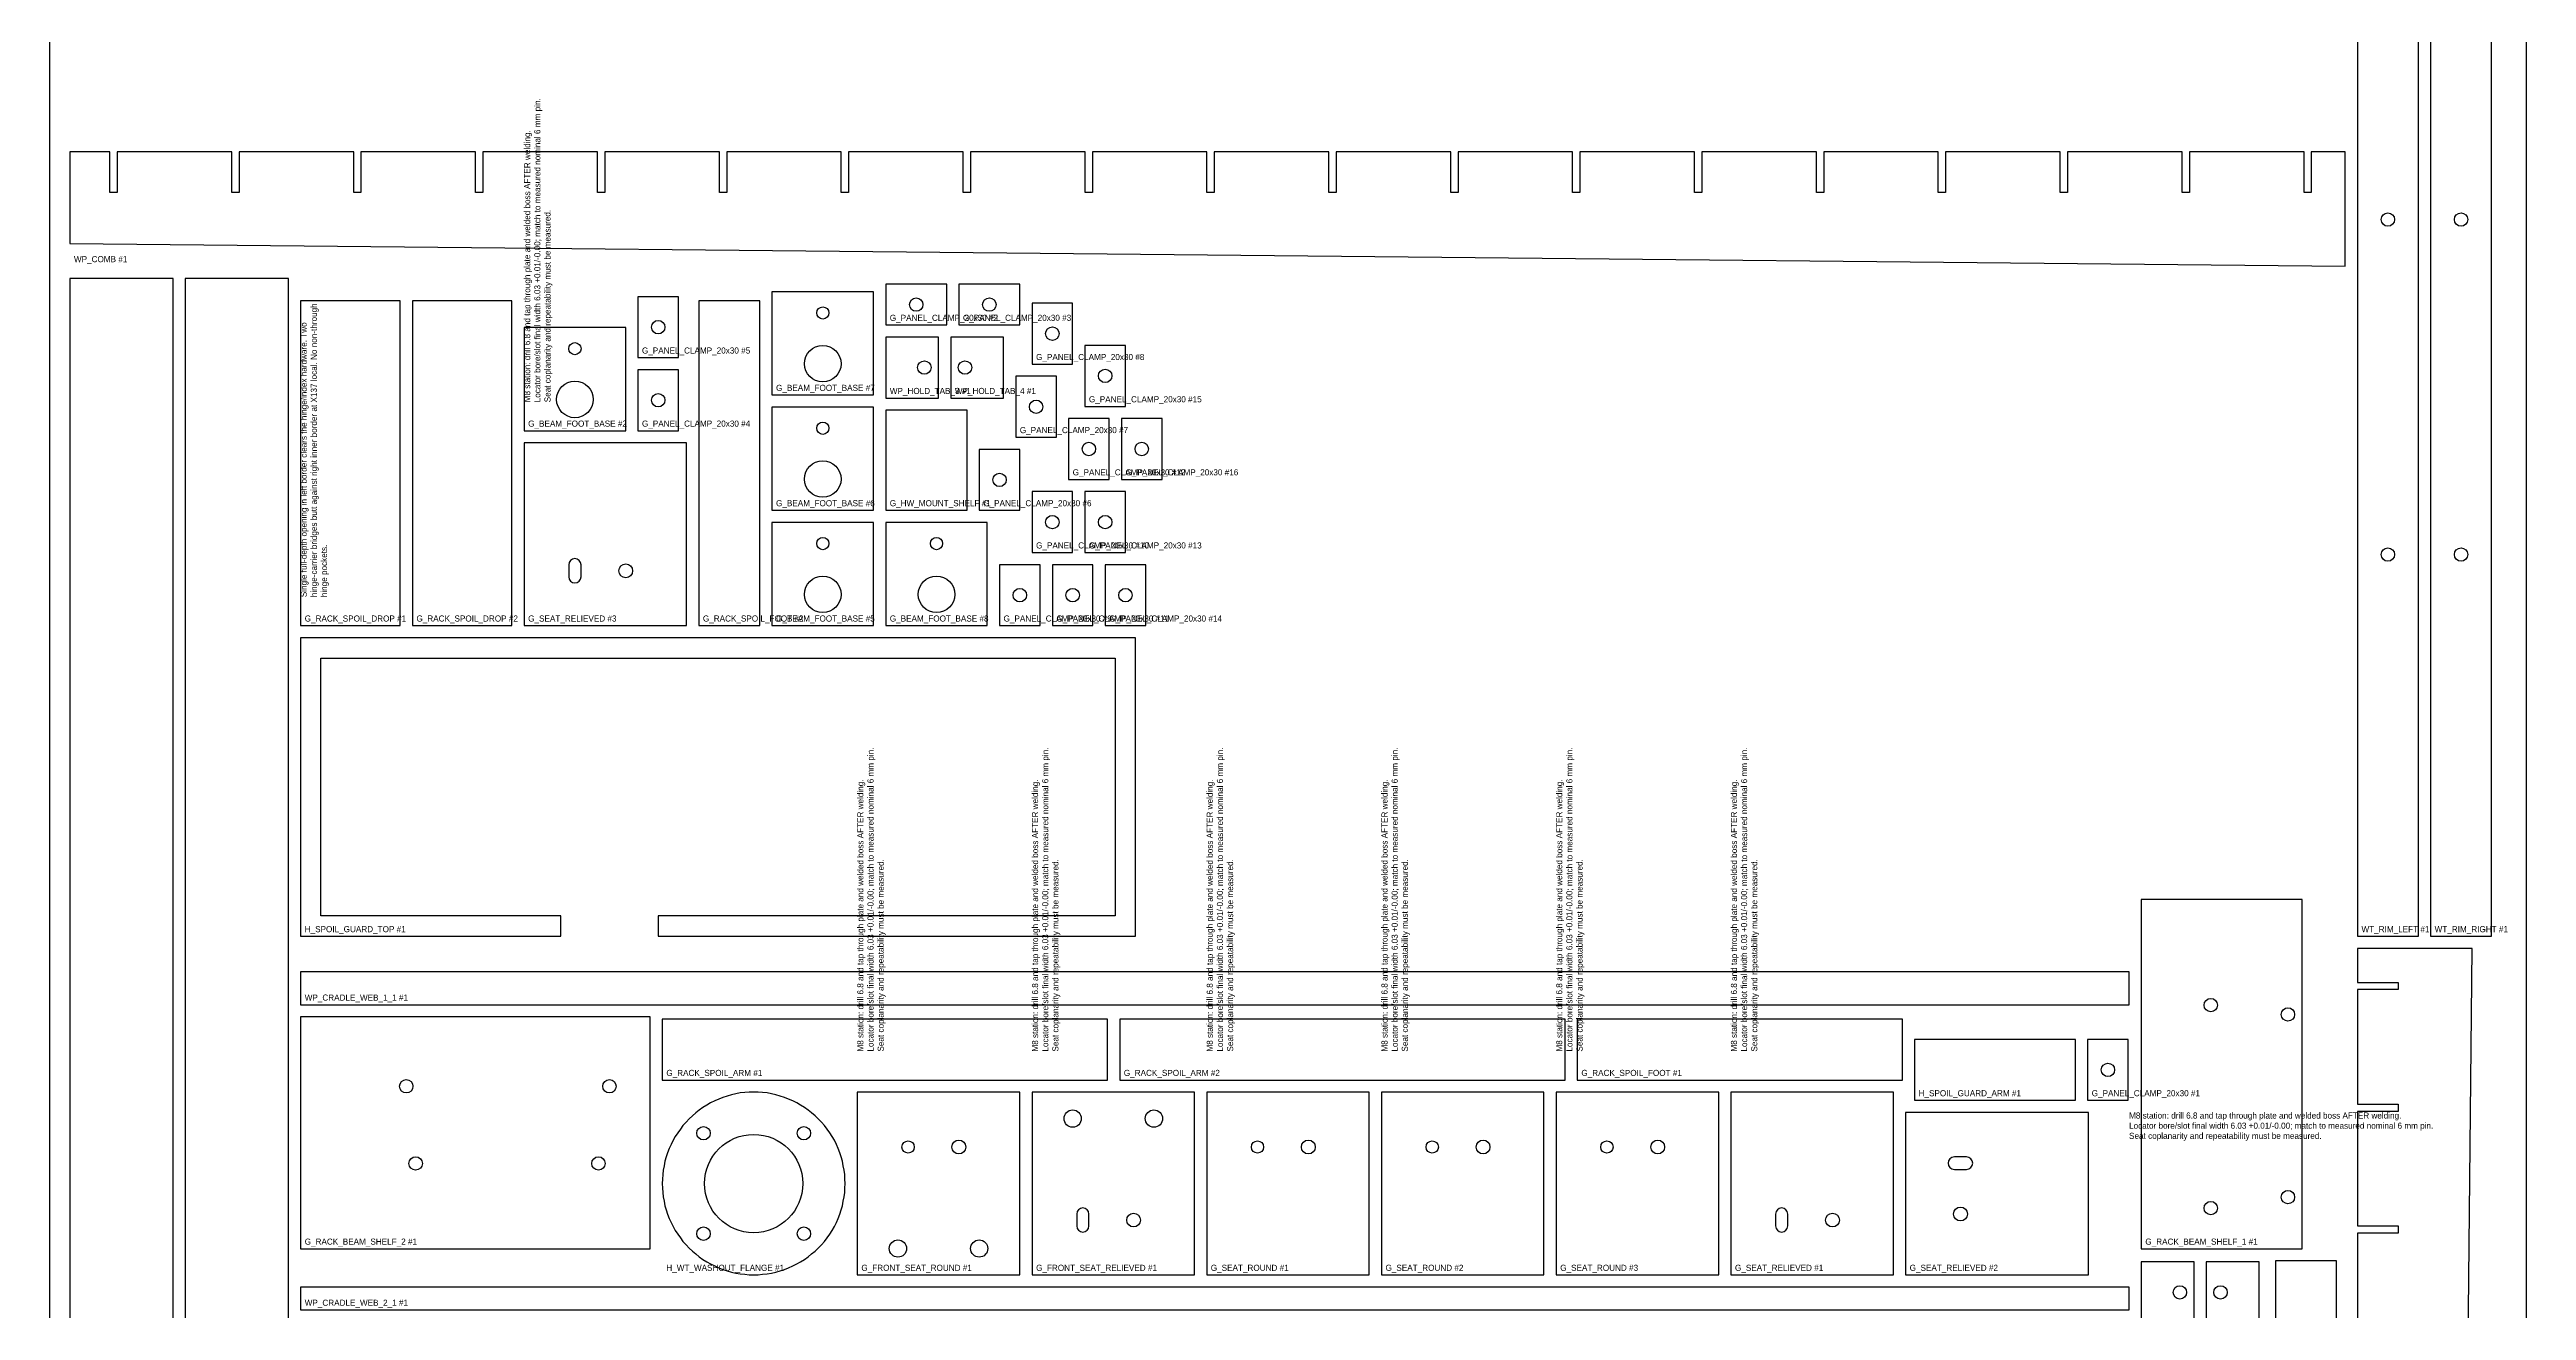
# Model space of a CAD drawing. Header units: millimetres. Extents: x 0 to 1236, y 0 to 2438.
# Drawn here: x 0 to 1219, y 952 to 1573 of the extents above; entities that cross this region are included whole.
import ezdxf

# ---------------------------------------------------------------- set-up
doc = ezdxf.new("R2010")
doc.units = ezdxf.units.MM
for name, color, linetype in [('CUT_HOLES', 7, 'Continuous'), ('CUT_OUTER', 7, 'Continuous'), ('MACHINING_NOTES', 7, 'Continuous'), ('PART_MARK_NO_CUT', 7, 'Continuous'), ('STOCK_NO_CUT', 7, 'Continuous')]:
    doc.layers.add(name, color=color, linetype=linetype)

msp = doc.modelspace()

# ---------------------------------------------------------------- linework, layer by layer
at = {"layer": 'CUT_HOLES'}
for points in [[(261.6, 1313), (261.6, 1319, 1), (255.6, 1319), (255.6, 1313, 1)], [(937.6, 1021.2), (943.6, 1021.2, 1), (943.6, 1027.3), (937.6, 1027.3, 1)], [(511.6, 993.3), (511.6, 999.2, 1), (505.6, 999.2), (505.6, 993.3, 1)], [(855.6, 993.3), (855.6, 999.2, 1), (849.6, 999.2), (849.6, 993.3, 1)]]:
    msp.add_lwpolyline(points, format="xyb", close=True, dxfattribs=at)
for centre, radius in [((1151, 1489), 3.3), ((1187, 1489), 3.3), ((299.6, 1436), 3.3), ((380.6, 1443), 3), ((426.6, 1447.1), 3.3), ((462.6, 1447.1), 3.3), ((258.6, 1425.4), 3), ((380.6, 1418), 9), ((493.6, 1432.8), 3.3), ((430.6, 1416.1), 3.3), ((450.6, 1416.1), 3.3), ((519.6, 1412), 3.3), ((258.6, 1400.4), 9), ((299.6, 1400), 3.3), ((485.6, 1396.8), 3.3), ((380.6, 1386.2), 3), ((511.6, 1376), 3.3), ((537.6, 1376), 3.3), ((380.6, 1361.2), 9), ((467.6, 1360.8), 3.3), ((493.6, 1340), 3.3), ((519.6, 1340), 3.3), ((380.6, 1329.4), 3), ((436.6, 1329.4), 3), ((283.6, 1316), 3.4), ((1151, 1324), 3.3), ((1187, 1324), 3.3), ((380.6, 1304.4), 9), ((436.6, 1304.4), 9), ((477.6, 1304), 3.3), ((503.6, 1304), 3.3), ((529.6, 1304), 3.3), ((1063.8, 1102.1), 3.3), ((1101.8, 1097.5), 3.3), ((1013.2, 1070.2), 3.3), ((175.6, 1062.1), 3.3), ((275.6, 1062.1), 3.3), ((503.6, 1046.2), 4.25), ((543.6, 1046.2), 4.25), ((321.9, 1039), 3.3), ((346.6, 1014.2), 24.2), ((371.3, 1039), 3.3), ((180.2, 1024.1), 3.3), ((270.2, 1024.1), 3.3), ((422.6, 1032.2), 3.02), ((447.6, 1032.2), 3.4), ((594.6, 1032.2), 3.02), ((619.6, 1032.2), 3.4), ((680.6, 1032.2), 3.02), ((705.6, 1032.2), 3.4), ((766.6, 1032.2), 3.02), ((791.6, 1032.2), 3.4), ((940.6, 999.2), 3.4), ((1063.8, 1002.1), 3.3), ((1101.8, 1007.5), 3.3), ((321.9, 989.5), 3.3), ((371.3, 989.5), 3.3), ((533.6, 996.2), 3.4), ((877.6, 996.2), 3.4), ((417.6, 982.2), 4.25), ((457.6, 982.2), 4.25), ((1048.6, 960.6), 3.3), ((1068.6, 960.6), 3.3)]:
    msp.add_circle(centre, radius, dxfattribs=at)
at = {"layer": 'CUT_OUTER'}
for points in [[(1136, 1136), (1166, 1136), (1166, 1742.1), (1136, 1742.1)], [(1172, 1136), (1202, 1136), (1202, 1742.1), (1172, 1742.1)], [(10, 1477.2), (1130, 1466), (1130, 1522.4), (1113.3, 1522.4), (1113.3, 1502.4), (1109.7, 1502.4), (1109.7, 1522.4), (1053.3, 1522.4), (1053.3, 1502.4), (1049.7, 1502.4), (1049.7, 1522.4), (993.3, 1522.4), (993.3, 1502.4), (989.7, 1502.4), (989.7, 1522.4), (933.3, 1522.4), (933.3, 1502.4), (929.7, 1502.4), (929.7, 1522.4), (873.3, 1522.4), (873.3, 1502.4), (869.7, 1502.4), (869.7, 1522.4), (813.3, 1522.4), (813.3, 1502.4), (809.7, 1502.4), (809.7, 1522.4), (753.3, 1522.4), (753.3, 1502.4), (749.7, 1502.4), (749.7, 1522.4), (693.3, 1522.4), (693.3, 1502.4), (689.7, 1502.4), (689.7, 1522.4), (633.3, 1522.4), (633.3, 1502.4), (629.7, 1502.4), (629.7, 1522.4), (573.3, 1522.4), (573.3, 1502.4), (569.7, 1502.4), (569.7, 1522.4), (513.3, 1522.4), (513.3, 1502.4), (509.7, 1502.4), (509.7, 1522.4), (453.3, 1522.4), (453.3, 1502.4), (449.7, 1502.4), (449.7, 1522.4), (393.3, 1522.4), (393.3, 1502.4), (389.7, 1502.4), (389.7, 1522.4), (333.3, 1522.4), (333.3, 1502.4), (329.7, 1502.4), (329.7, 1522.4), (273.3, 1522.4), (273.3, 1502.4), (269.7, 1502.4), (269.7, 1522.4), (213.3, 1522.4), (213.3, 1502.4), (209.7, 1502.4), (209.7, 1522.4), (153.3, 1522.4), (153.3, 1502.4), (149.7, 1502.4), (149.7, 1522.4), (93.3, 1522.4), (93.3, 1502.4), (89.7, 1502.4), (89.7, 1522.4), (33.3, 1522.4), (33.3, 1502.4), (29.7, 1502.4), (29.7, 1522.4), (10, 1522.4)], [(10, 10), (60.8, 10), (60.8, 1460), (10, 1460)], [(66.8, 10), (117.6, 10), (117.6, 1460), (66.8, 1460)], [(289.6, 1421), (309.6, 1421), (309.6, 1451), (289.6, 1451)], [(355.6, 1402.6), (405.6, 1402.6), (405.6, 1453.4), (355.6, 1453.4)], [(441.6, 1437.1), (441.6, 1457.1), (411.6, 1457.1), (411.6, 1437.1)], [(477.6, 1437.1), (477.6, 1457.1), (447.6, 1457.1), (447.6, 1437.1)], [(172.6, 1289), (172.6, 1449), (123.6, 1449), (123.6, 1289)], [(227.6, 1289), (227.6, 1449), (178.6, 1449), (178.6, 1289)], [(349.6, 1289), (349.6, 1449), (319.6, 1449), (319.6, 1289)], [(483.6, 1417.8), (503.6, 1417.8), (503.6, 1447.8), (483.6, 1447.8)], [(233.6, 1385), (283.6, 1385), (283.6, 1435.8), (233.6, 1435.8)], [(411.6, 1401.1), (437.6, 1401.1), (437.6, 1431.1), (411.6, 1431.1)], [(443.6, 1401.1), (469.6, 1401.1), (469.6, 1431.1), (443.6, 1431.1)], [(509.6, 1397), (529.6, 1397), (529.6, 1427), (509.6, 1427)], [(289.6, 1385), (309.6, 1385), (309.6, 1415), (289.6, 1415)], [(475.6, 1381.8), (495.6, 1381.8), (495.6, 1411.8), (475.6, 1411.8)], [(355.6, 1345.8), (405.6, 1345.8), (405.6, 1396.6), (355.6, 1396.6)], [(451.6, 1345.8), (451.6, 1395.1), (411.6, 1395.1), (411.6, 1345.8)], [(501.6, 1361), (521.6, 1361), (521.6, 1391), (501.6, 1391)], [(527.6, 1361), (547.6, 1361), (547.6, 1391), (527.6, 1391)], [(313.6, 1289), (313.6, 1379), (233.6, 1379), (233.6, 1289)], [(457.6, 1345.8), (477.6, 1345.8), (477.6, 1375.8), (457.6, 1375.8)], [(483.6, 1325), (503.6, 1325), (503.6, 1355), (483.6, 1355)], [(509.6, 1325), (529.6, 1325), (529.6, 1355), (509.6, 1355)], [(355.6, 1289), (405.6, 1289), (405.6, 1339.8), (355.6, 1339.8)], [(411.6, 1289), (461.6, 1289), (461.6, 1339.8), (411.6, 1339.8)], [(467.6, 1289), (487.6, 1289), (487.6, 1319), (467.6, 1319)], [(493.6, 1289), (513.6, 1289), (513.6, 1319), (493.6, 1319)], [(519.6, 1289), (539.6, 1289), (539.6, 1319), (519.6, 1319)], [(534.6, 1136), (534.6, 1283), (123.6, 1283), (123.6, 1136), (251.6, 1136), (251.6, 1146), (133.6, 1146), (133.6, 1273), (524.6, 1273), (524.6, 1146), (299.6, 1146), (299.6, 1136)], [(1029.6, 982.1), (1108.8, 982.1), (1108.8, 1154.1), (1029.6, 1154.1)], [(123.6, 1102.3), (1023.6, 1102.3), (1023.6, 1118.5), (123.6, 1118.5)], [(295.6, 982.1), (295.6, 1096.3), (123.6, 1096.3), (123.6, 982.1)], [(301.6, 1065.2), (520.8, 1065.2), (520.8, 1095.2), (301.6, 1095.2)], [(526.8, 1065.2), (746, 1065.2), (746, 1095.2), (526.8, 1095.2)], [(752, 1065.2), (912, 1065.2), (912, 1095.2), (752, 1095.2)], [(918, 1055.2), (997.2, 1055.2), (997.2, 1085.2), (918, 1085.2)], [(1003.2, 1055.2), (1023.2, 1055.2), (1023.2, 1085.2), (1003.2, 1085.2)], [(391.6, 1014.2), (391.5, 1016.4), (391.4, 1018.7), (391.1, 1020.8), (390.7, 1023), (390.3, 1025.2), (389.7, 1027.3), (389, 1029.4), (388.2, 1031.5), (387.3, 1033.5), (386.3, 1035.5), (385.2, 1037.4), (384, 1039.2), (382.7, 1041), (381.4, 1042.8), (379.9, 1044.5), (378.4, 1046.1), (376.8, 1047.6), (375.1, 1049), (373.4, 1050.4), (371.6, 1051.7), (369.7, 1052.8), (367.8, 1053.9), (365.8, 1054.9), (363.8, 1055.8), (361.8, 1056.6), (359.7, 1057.3), (357.5, 1057.9), (355.4, 1058.4), (353.2, 1058.8), (351, 1059), (348.8, 1059.2), (346.6, 1059.2), (344.4, 1059.2), (342.2, 1059), (340, 1058.8), (337.8, 1058.4), (335.7, 1057.9), (333.5, 1057.3), (331.4, 1056.6), (329.4, 1055.8), (327.4, 1054.9), (325.4, 1053.9), (323.5, 1052.8), (321.6, 1051.7), (319.8, 1050.4), (318.1, 1049), (316.4, 1047.6), (314.8, 1046.1), (313.3, 1044.5), (311.8, 1042.8), (310.5, 1041), (309.2, 1039.2), (308, 1037.4), (306.9, 1035.5), (305.9, 1033.5), (305, 1031.5), (304.2, 1029.4), (303.5, 1027.3), (302.9, 1025.2), (302.5, 1023), (302.1, 1020.8), (301.8, 1018.7), (301.7, 1016.4), (301.6, 1014.2), (301.7, 1012), (301.8, 1009.8), (302.1, 1007.6), (302.5, 1005.5), (302.9, 1003.3), (303.5, 1001.2), (304.2, 999.1), (305, 997), (305.9, 995), (306.9, 993), (308, 991.1), (309.2, 989.2), (310.5, 987.4), (311.8, 985.7), (313.3, 984), (314.8, 982.4), (316.4, 980.9), (318.1, 979.5), (319.8, 978.1), (321.6, 976.8), (323.5, 975.6), (325.4, 974.6), (327.4, 973.6), (329.4, 972.7), (331.4, 971.9), (333.5, 971.2), (335.7, 970.6), (337.8, 970.1), (340, 969.7), (342.2, 969.5), (344.4, 969.3), (346.6, 969.2), (348.8, 969.3), (351, 969.5), (353.2, 969.7), (355.4, 970.1), (357.5, 970.6), (359.7, 971.2), (361.8, 971.9), (363.8, 972.7), (365.8, 973.6), (367.8, 974.6), (369.7, 975.6), (371.6, 976.8), (373.4, 978.1), (375.1, 979.5), (376.8, 980.9), (378.4, 982.4), (379.9, 984), (381.4, 985.7), (382.7, 987.4), (384, 989.2), (385.2, 991.1), (386.3, 993), (387.3, 995), (388.2, 997), (389, 999.1), (389.7, 1001.2), (390.3, 1003.3), (390.7, 1005.5), (391.1, 1007.6), (391.4, 1009.8), (391.5, 1012)], [(477.6, 969.2), (477.6, 1059.2), (397.6, 1059.2), (397.6, 969.2)], [(563.6, 969.2), (563.6, 1059.2), (483.6, 1059.2), (483.6, 969.2)], [(649.6, 969.2), (649.6, 1059.2), (569.6, 1059.2), (569.6, 969.2)], [(735.6, 969.2), (735.6, 1059.2), (655.6, 1059.2), (655.6, 969.2)], [(821.6, 969.2), (821.6, 1059.2), (741.6, 1059.2), (741.6, 969.2)], [(907.6, 969.2), (907.6, 1059.2), (827.6, 1059.2), (827.6, 969.2)], [(913.6, 969.2), (1003.6, 969.2), (1003.6, 1049.2), (913.6, 1049.2)], [(1029.6, 945.6), (1055.6, 945.6), (1055.6, 975.6), (1029.6, 975.6)], [(1061.6, 945.6), (1087.6, 945.6), (1087.6, 975.6), (1061.6, 975.6)], [(1125.7, 10), (1125.7, 976.1), (1095.7, 976.1), (1095.7, 10)], [(123.6, 952), (1023.6, 952), (1023.6, 963.2), (123.6, 963.2)]]:
    msp.add_lwpolyline(points, close=True, dxfattribs=at)
msp.add_lwpolyline([(1181.2, 10), (1192.4, 1130), (1136, 1130), (1136, 1113.3), (1156, 1113.3), (1156, 1109.7), (1136, 1109.7), (1136, 1053.3), (1156, 1053.3), (1156, 1049.7), (1136, 1049.7), (1136, 993.3), (1156, 993.3), (1156, 989.7), (1136, 989.7), (1136, 933.3)], dxfattribs=at)
at = {"layer": 'STOCK_NO_CUT'}
msp.add_lwpolyline([(0, 0), (1219.2, 0), (1219.2, 2438.4), (0, 2438.4)], close=True, dxfattribs=at)

# ---------------------------------------------------------------- texts
at = {"layer": 'MACHINING_NOTES', "char_height": 3, "width": 150, "attachment_point": 1, "rotation": 90}
for s, insert in [('M8 station: drill 6.8 and tap through plate and welded boss AFTER welding.\\PLocator bore/slot final width 6.03 +0.01/-0.00; match to measured nominal 6 mm pin. Seat coplanarity and repeatability must be measured.', (233.6, 1399)), ('Single full-depth opening in left border clears the hinge/index hardware. Two hinge-carrier bridges butt against right inner border at X137 local. No non-through hinge pockets.', (123.6, 1303)), ('M8 station: drill 6.8 and tap through plate and welded boss AFTER welding.\\PLocator bore/slot final width 6.03 +0.01/-0.00; match to measured nominal 6 mm pin. Seat coplanarity and repeatability must be measured.', (397.6, 1079.2)), ('M8 station: drill 6.8 and tap through plate and welded boss AFTER welding.\\PLocator bore/slot final width 6.03 +0.01/-0.00; match to measured nominal 6 mm pin. Seat coplanarity and repeatability must be measured.', (483.6, 1079.2)), ('M8 station: drill 6.8 and tap through plate and welded boss AFTER welding.\\PLocator bore/slot final width 6.03 +0.01/-0.00; match to measured nominal 6 mm pin. Seat coplanarity and repeatability must be measured.', (569.6, 1079.2)), ('M8 station: drill 6.8 and tap through plate and welded boss AFTER welding.\\PLocator bore/slot final width 6.03 +0.01/-0.00; match to measured nominal 6 mm pin. Seat coplanarity and repeatability must be measured.', (655.6, 1079.2)), ('M8 station: drill 6.8 and tap through plate and welded boss AFTER welding.\\PLocator bore/slot final width 6.03 +0.01/-0.00; match to measured nominal 6 mm pin. Seat coplanarity and repeatability must be measured.', (741.6, 1079.2)), ('M8 station: drill 6.8 and tap through plate and welded boss AFTER welding.\\PLocator bore/slot final width 6.03 +0.01/-0.00; match to measured nominal 6 mm pin. Seat coplanarity and repeatability must be measured.', (827.6, 1079.2))]:
    msp.add_mtext(s, dxfattribs=dict(at, insert=insert))
at = {"layer": 'MACHINING_NOTES', "insert": (1023.6, 1049.2), "char_height": 3, "width": 150, "attachment_point": 1}
msp.add_mtext('M8 station: drill 6.8 and tap through plate and welded boss AFTER welding.\\PLocator bore/slot final width 6.03 +0.01/-0.00; match to measured nominal 6 mm pin. Seat coplanarity and repeatability must be measured.', dxfattribs=at)
at = {"layer": 'PART_MARK_NO_CUT'}
for s, p in [('WP_COMB #1', (12, 1468)), ('G_PANEL_CLAMP_20x30 #2', (413.6, 1439.1)), ('G_PANEL_CLAMP_20x30 #3', (449.6, 1439.1)), ('G_PANEL_CLAMP_20x30 #5', (291.6, 1423)), ('G_PANEL_CLAMP_20x30 #8', (485.6, 1419.8)), ('G_BEAM_FOOT_BASE #7', (357.6, 1404.6)), ('WP_HOLD_TAB_3 #1', (413.6, 1403.1)), ('WP_HOLD_TAB_4 #1', (445.6, 1403.1)), ('G_BEAM_FOOT_BASE #2', (235.6, 1387)), ('G_PANEL_CLAMP_20x30 #4', (291.6, 1387)), ('G_PANEL_CLAMP_20x30 #15', (511.6, 1399)), ('G_PANEL_CLAMP_20x30 #7', (477.6, 1383.8)), ('G_PANEL_CLAMP_20x30 #12', (503.6, 1363)), ('G_PANEL_CLAMP_20x30 #16', (529.6, 1363)), ('G_BEAM_FOOT_BASE #6', (357.6, 1347.8)), ('G_HW_MOUNT_SHELF #1', (413.6, 1347.8)), ('G_PANEL_CLAMP_20x30 #6', (459.6, 1347.8)), ('G_PANEL_CLAMP_20x30 #10', (485.6, 1327)), ('G_PANEL_CLAMP_20x30 #13', (511.6, 1327)), ('G_RACK_SPOIL_DROP #1', (125.6, 1291)), ('G_RACK_SPOIL_DROP #2', (180.6, 1291)), ('G_SEAT_RELIEVED #3', (235.6, 1291)), ('G_RACK_SPOIL_FOOT #2', (321.6, 1291)), ('G_BEAM_FOOT_BASE #5', (357.6, 1291)), ('G_BEAM_FOOT_BASE #8', (413.6, 1291)), ('G_PANEL_CLAMP_20x30 #9', (469.6, 1291)), ('G_PANEL_CLAMP_20x30 #11', (495.6, 1291)), ('G_PANEL_CLAMP_20x30 #14', (521.6, 1291)), ('H_SPOIL_GUARD_TOP #1', (125.6, 1138)), ('WT_RIM_LEFT #1', (1138, 1138)), ('WT_RIM_RIGHT #1', (1174, 1138)), ('WP_CRADLE_WEB_1_1 #1', (125.6, 1104.3)), ('G_RACK_SPOIL_ARM #1', (303.6, 1067.2)), ('G_RACK_SPOIL_ARM #2', (528.8, 1067.2)), ('G_RACK_SPOIL_FOOT #1', (754, 1067.2)), ('H_SPOIL_GUARD_ARM #1', (920, 1057.2)), ('G_PANEL_CLAMP_20x30 #1', (1005.2, 1057.2)), ('G_RACK_BEAM_SHELF_2 #1', (125.6, 984.1)), ('G_RACK_BEAM_SHELF_1 #1', (1031.6, 984.1)), ('H_WT_WASHOUT_FLANGE #1', (303.6, 971.2)), ('G_FRONT_SEAT_ROUND #1', (399.6, 971.2)), ('G_FRONT_SEAT_RELIEVED #1', (485.6, 971.2)), ('G_SEAT_ROUND #1', (571.6, 971.2)), ('G_SEAT_ROUND #2', (657.6, 971.2)), ('G_SEAT_ROUND #3', (743.6, 971.2)), ('G_SEAT_RELIEVED #1', (829.6, 971.2)), ('G_SEAT_RELIEVED #2', (915.6, 971.2)), ('WP_CRADLE_WEB_2_1 #1', (125.6, 954))]:
    msp.add_text(s, height=3, dxfattribs=at).set_placement(p)

doc.saveas('drawing.dxf')
